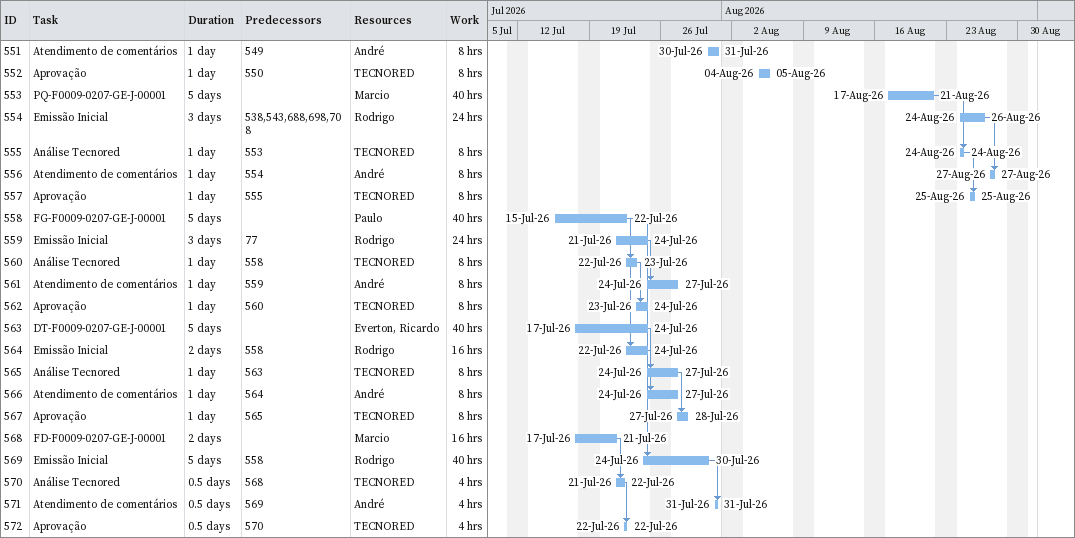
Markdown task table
| ID | Task | Duration | Start | Finish | Predecessors | Resources | Work (h) |
|---|---|---|---|---|---|---|---|
| 551 | Atendimento de comentários | 1d | 2026-07-30 | 2026-07-31 | 549 | André | 8 |
| 552 | Aprovação | 1d | 2026-08-04 | 2026-08-05 | 550 | TECNORED | 8 |
| 553 | PQ-F0009-0207-GE-J-00001 | 5d | 2026-08-17 | 2026-08-21 |  | Marcio | 40 |
| 554 | Emissão Inicial | 3d | 2026-08-24 | 2026-08-26 | 538, 543, 688, 698, 708 | Rodrigo | 24 |
| 555 | Análise Tecnored | 1d | 2026-08-24 | 2026-08-24 | 553 | TECNORED | 8 |
| 556 | Atendimento de comentários | 1d | 2026-08-27 | 2026-08-27 | 554 | André | 8 |
| 557 | Aprovação | 1d | 2026-08-25 | 2026-08-25 | 555 | TECNORED | 8 |
| 558 | FG-F0009-0207-GE-J-00001 | 5d | 2026-07-15 | 2026-07-22 |  | Paulo | 40 |
| 559 | Emissão Inicial | 3d | 2026-07-21 | 2026-07-24 | 77 | Rodrigo | 24 |
| 560 | Análise Tecnored | 1d | 2026-07-22 | 2026-07-23 | 558 | TECNORED | 8 |
| 561 | Atendimento de comentários | 1d | 2026-07-24 | 2026-07-27 | 559 | André | 8 |
| 562 | Aprovação | 1d | 2026-07-23 | 2026-07-24 | 560 | TECNORED | 8 |
| 563 | DT-F0009-0207-GE-J-00001 | 5d | 2026-07-17 | 2026-07-24 |  | Everton, Ricardo | 40 |
| 564 | Emissão Inicial | 2d | 2026-07-22 | 2026-07-24 | 558 | Rodrigo | 16 |
| 565 | Análise Tecnored | 1d | 2026-07-24 | 2026-07-27 | 563 | TECNORED | 8 |
| 566 | Atendimento de comentários | 1d | 2026-07-24 | 2026-07-27 | 564 | André | 8 |
| 567 | Aprovação | 1d | 2026-07-27 | 2026-07-28 | 565 | TECNORED | 8 |
| 568 | FD-F0009-0207-GE-J-00001 | 2d | 2026-07-17 | 2026-07-21 |  | Marcio | 16 |
| 569 | Emissão Inicial | 5d | 2026-07-24 | 2026-07-30 | 558 | Rodrigo | 40 |
| 570 | Análise Tecnored | 0.5d | 2026-07-21 | 2026-07-22 | 568 | TECNORED | 4 |
| 571 | Atendimento de comentários | 0.5d | 2026-07-31 | 2026-07-31 | 569 | André | 4 |
| 572 | Aprovação | 0.5d | 2026-07-22 | 2026-07-22 | 570 | TECNORED | 4 |
